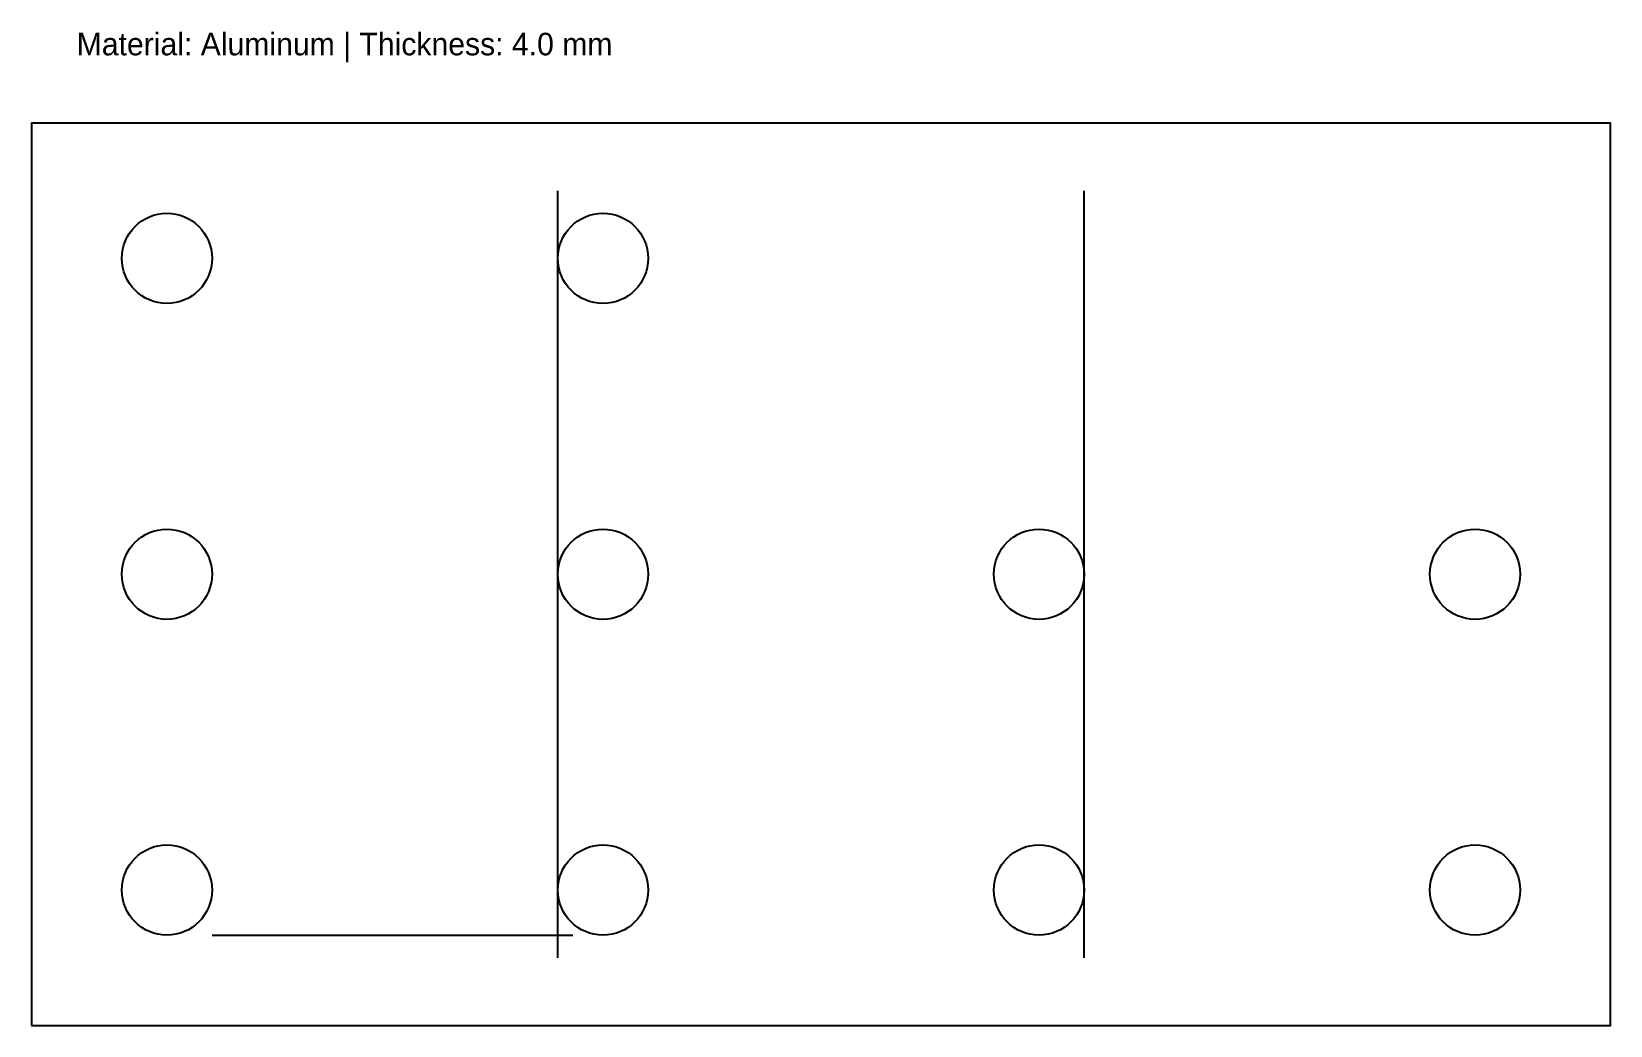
# Model space of a CAD drawing. Header units: metres. Extents: x 0 to 350, y 0 to 220.
import ezdxf

# ---------------------------------------------------------------- set-up
doc = ezdxf.new("R2010")
doc.units = ezdxf.units.M

msp = doc.modelspace()

# ---------------------------------------------------------------- linework, layer by layer
at = {"layer": 'BEND'}
for p, q in [((116.67, 15), (116.67, 185)), ((233.33, 15), (233.33, 185))]:
    msp.add_line(p, q, dxfattribs=at)
at = {"layer": 'CUT'}
msp.add_lwpolyline([(0, 0), (350, 0), (350, 200), (0, 200)], close=True, dxfattribs=at)
at = {"layer": 'HOLES'}
for centre in [(30, 170), (126.67, 170), (30, 100), (126.67, 100), (223.33, 100), (320, 100), (30, 30), (126.67, 30), (223.33, 30), (320, 30)]:
    msp.add_circle(centre, 10, dxfattribs=at)
at = {"layer": 'WELDS', "linetype": 'CONTINUOUS'}
msp.add_line((40, 20), (120, 20), dxfattribs=at)

# ---------------------------------------------------------------- texts
at = {"layer": 'NOTES'}
msp.add_text('Material: Aluminum | Thickness: 4.0 mm', height=5, dxfattribs=at).set_placement((10, 215))

doc.saveas('drawing.dxf')
